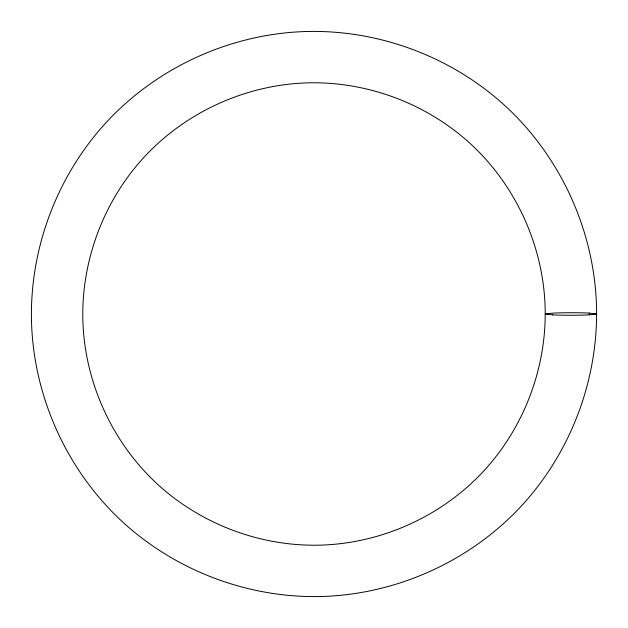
<?xml version="1.0" encoding="UTF-8"?>
<svg xmlns="http://www.w3.org/2000/svg" width="628" height="628" viewBox="0 0 628 628"><rect width="100%" height="100%" fill="white"/><g stroke="black" fill="none" stroke-linecap="round" stroke-linejoin="round"><path stroke-width="0.94" d="M589.072 314.864L596.6 314C596.608 234.896 561.895 156.914 503.099 103.989C451.603 57.8 383.174 31.541 314 31.4C234.896 31.392 156.914 66.105 103.989 124.901C57.8 176.397 31.541 244.826 31.4 314C31.392 393.104 66.105 471.086 124.901 524.011C176.397 570.2 244.826 596.459 314 596.6C393.104 596.608 471.086 561.895 524.011 503.099C570.2 451.603 596.459 383.174 596.6 314L589.072 313.137M552.742 314.864L545.222 314C545.23 249.269 516.813 185.472 468.708 142.163C426.577 104.389 370.599 82.888 314 82.778C249.269 82.77 185.472 111.187 142.163 159.292C104.389 201.423 82.888 257.401 82.778 314C82.77 378.731 111.187 442.528 159.292 485.837C201.423 523.611 257.401 545.112 314 545.222C378.731 545.23 442.528 516.813 485.837 468.708C523.611 426.577 545.112 370.599 545.222 314L552.742 313.137A25.693 1.272 0 0 1 589.378 313.082M589.119 314.864A25.693 1.272 0 0 1 552.444 314.879"/></g></svg>
